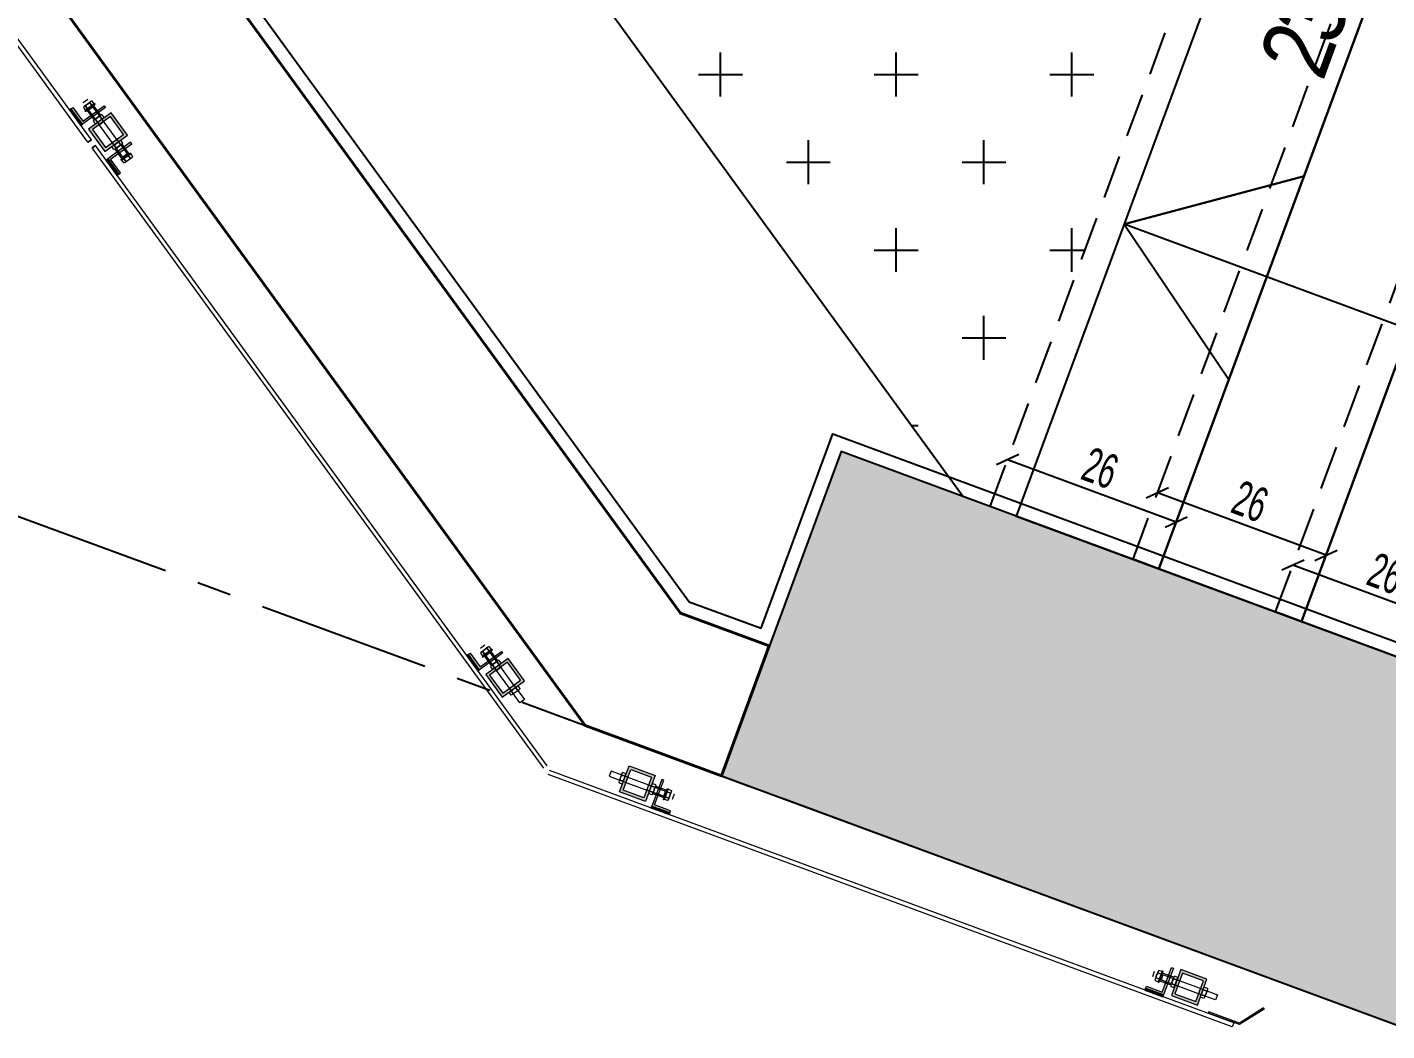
# Model space of a CAD drawing. Header units: millimetres. Extents: x 933584 to 974011, y 4545988 to 4553664.
# Drawn here: x 961512.6 to 961709.2, y 4551909.9 to 4552055.1 of the extents above; entities that cross this region are included whole.
import ezdxf

# ---------------------------------------------------------------- set-up
doc = ezdxf.new("R2010")
doc.units = ezdxf.units.MM
doc.header["$PDMODE"] = 35
for name, pattern in [('568_AVN_KES_01$0$HIDDEN', [0.375, 0.25, -0.125]), ('CENTER', [2, 1.25, -0.25, 0.25, -0.25]), ('HIDDEN', [9.525, 6.35, -3.175]), ('HIDDEN2', [4.7625, 3.175, -1.5875])]:
    doc.linetypes.add(name, pattern=pattern)
doc.layers.get('0').update_dxf_attribs({"color": 255})
doc.layers.get('Defpoints').update_dxf_attribs({"color": 8})
for name, color, linetype in [('0-CSX-CXS_20', 14, 'CENTER'), ('0-DMS-50', 143, 'Continuous'), ('0-HSL-HTC', 253, 'Continuous'), ('0-HSL-HTC_200', 1, 'Continuous'), ('0-HSL-SLD', 252, 'Continuous'), ('0-LNS-SLN', 6, 'Continuous'), ('0-LNS-SPL', 13, '568_AVN_KES_01$0$HIDDEN'), ('0-TXT-NXS', 7, 'Continuous'), ('2-SPS-RCN', 2, 'Continuous')]:
    doc.layers.add(name, color=color, linetype=linetype)
for name, color, linetype, lineweight in [('2-SPS-IBW', 5, 'Continuous', 40), ('al', 7, 'Continuous', 5), ('CM', 4, 'Continuous', 5), ('mimariKIRIS', 251, 'HIDDEN2', 0), ('PL', 1, 'Continuous', 5), ('PTR', 252, 'Continuous', 5), ('ReferansHatti', 3, 'Continuous', 5), ('VD', 11, 'Continuous', 5), ('VDK', 11, 'HIDDEN', 5)]:
    doc.layers.add(name, color=color, linetype=linetype, lineweight=lineweight)
doc.styles.add('139_UYG_PLN$0$Dumankaya_fikirtepe_VAZIYET_PLANI$0$Standard', font='arial.ttf')
doc.styles.add('dim_romans_50', font='swissl.ttf', dxfattribs={"width": 0.6, "height": 5})
doc.dimstyles.new('ONK_dim 1_50', dxfattribs={"dimscale": 5, "dimtxt": 4, "dimasz": 0.5, "dimexe": 0.5, "dimexo": 0.5, "dimgap": 0.2, "dimtad": 1, "dimdec": 1, "dimrnd": 0.5, "dimzin": 9, "dimtxsty": 'dim_romans_50', "dimblk": 'OBLIQUE', "dimcen": 1, "dimclre": 256, "dimclrt": 256, "dimazin": 2, "dimtfac": 1, "dimtdec": 1, "dimtix": 1, "dimtmove": 2, "dimatfit": 3, "dimldrblk": 'OBLIQUE', "dimfxl": 3, "dimfxlon": 1, "dimarcsym": 0})
pattern_1 = [(261.05658037, (932610.17338, 4518207.45978), (0.1234802925, -0.01943237914), []), (351.05658037, (932610.17338, 4518207.45978), (0.01943237914, 0.1234802925), [])]
pattern_2 = [(261.05658037, (932610.17338, 4518207.45978), (0.1234802925, -0.01943237914), []), (351.05658037, (932610.17338, 4518207.45978), (0.01943237914, 0.1234802925), [])]

# ---------------------------------------------------------------- blocks, each defined once
blk = doc.blocks.new('XCVBXCVBXZ')
at = {"layer": 'PTR'}
h = blk.add_hatch(color=256, dxfattribs=at)
h.dxf.hatch_style = 1
h.paths.add_polyline_path([(933923.91, 4553543.53), (933920.59, 4553541.11), (933918.97, 4553543.34), (933919.21, 4553543.52), (933920.66, 4553541.53), (933923.74, 4553543.77)])
h = blk.add_hatch(color=256, dxfattribs=at)
h.dxf.hatch_style = 1
h.paths.add_polyline_path([(933923.91, 4553543.53), (933920.59, 4553541.11), (933918.97, 4553543.34), (933919.21, 4553543.52), (933920.66, 4553541.53), (933923.74, 4553543.77)])
h = blk.add_hatch(color=256, dxfattribs=at)
h.dxf.hatch_style = 1
h.paths.add_polyline_path([(933927.56, 4553538.52), (933924.24, 4553536.1), (933925.86, 4553533.87), (933926.11, 4553534.04), (933924.66, 4553536.03), (933927.74, 4553538.27)])
h = blk.add_hatch(color=256, dxfattribs=at)
h.dxf.hatch_style = 1
h.paths.add_polyline_path([(933927.56, 4553538.52), (933924.24, 4553536.1), (933925.86, 4553533.87), (933926.11, 4553534.04), (933924.66, 4553536.03), (933927.74, 4553538.27)])
h = blk.add_hatch(color=256, dxfattribs=at)
h.dxf.hatch_style = 1
h.paths.add_polyline_path([(933981.36, 4553464.6), (933978.03, 4553462.18), (933976.41, 4553464.41), (933976.65, 4553464.59), (933978.1, 4553462.6), (933981.18, 4553464.84)])
h = blk.add_hatch(color=256, dxfattribs=at)
h.dxf.hatch_style = 1
h.paths.add_polyline_path([(933981.36, 4553464.6), (933978.03, 4553462.18), (933976.41, 4553464.41), (933976.65, 4553464.59), (933978.1, 4553462.6), (933981.18, 4553464.84)])
h = blk.add_hatch(color=256, dxfattribs=at)
h.dxf.hatch_style = 1
h.paths.add_polyline_path([(934004.37, 4553446.32), (934002.95, 4553442.47), (934005.54, 4553441.51), (934005.64, 4553441.79), (934003.33, 4553442.64), (934004.65, 4553446.22)])
h = blk.add_hatch(color=256, dxfattribs=at)
h.dxf.hatch_style = 1
h.paths.add_polyline_path([(934004.37, 4553446.32), (934002.95, 4553442.47), (934005.54, 4553441.51), (934005.64, 4553441.79), (934003.33, 4553442.64), (934004.65, 4553446.22)])
h = blk.add_hatch(color=256, dxfattribs=at)
h.dxf.hatch_style = 1
h.paths.add_polyline_path([(934078.37, 4553419.01), (934076.95, 4553415.15), (934074.36, 4553416.11), (934074.46, 4553416.39), (934076.77, 4553415.54), (934078.09, 4553419.11)])
h = blk.add_hatch(color=256, dxfattribs=at)
h.dxf.hatch_style = 1
h.paths.add_polyline_path([(934078.37, 4553419.01), (934076.95, 4553415.15), (934074.36, 4553416.11), (934074.46, 4553416.39), (934076.77, 4553415.54), (934078.09, 4553419.11)])
at = {"layer": 'ReferansHatti'}
h = blk.add_hatch(dxfattribs=at)
h.set_pattern_fill('ANSI37', color=252, angle=216.0566)
h.set_pattern_definition(pattern_1)
h.paths.add_polyline_path([(933920.59, 4553541.11), (933920.35, 4553540.93), (933918.72, 4553543.17), (933918.97, 4553543.34)])
h = blk.add_hatch(dxfattribs=at)
h.set_pattern_fill('ANSI37', color=252, angle=216.0566)
h.set_pattern_definition(pattern_2)
h.paths.add_polyline_path([(933920.59, 4553541.11), (933920.35, 4553540.93), (933918.72, 4553543.17), (933918.97, 4553543.34)])
h = blk.add_hatch(color=252, dxfattribs=at)
h.dxf.hatch_style = 1
h.paths.add_polyline_path([(933923.92, 4553537.72), (933926.52, 4553539.61), (933924.64, 4553542.2), (933922.04, 4553540.31)], flags=16)
h.paths.add_polyline_path([(933923.83, 4553537.17), (933927.08, 4553539.52), (933924.72, 4553542.76), (933921.48, 4553540.4)])
h = blk.add_hatch(color=252, dxfattribs=at)
h.dxf.hatch_style = 1
h.paths.add_polyline_path([(933923.92, 4553537.72), (933926.52, 4553539.61), (933924.64, 4553542.2), (933922.04, 4553540.31)], flags=16)
h.paths.add_polyline_path([(933923.83, 4553537.17), (933927.08, 4553539.52), (933924.72, 4553542.76), (933921.48, 4553540.4)])
h = blk.add_hatch(dxfattribs=at)
h.set_pattern_fill('ANSI37', color=252, angle=216.0566)
h.set_pattern_definition(pattern_1)
h.paths.add_polyline_path([(933924.24, 4553536.1), (933924, 4553535.92), (933925.62, 4553533.69), (933925.86, 4553533.87)])
h = blk.add_hatch(dxfattribs=at)
h.set_pattern_fill('ANSI37', color=252, angle=216.0566)
h.set_pattern_definition(pattern_2)
h.paths.add_polyline_path([(933924.24, 4553536.1), (933924, 4553535.92), (933925.62, 4553533.69), (933925.86, 4553533.87)])
h = blk.add_hatch(dxfattribs=at)
h.set_pattern_fill('ANSI37', color=252, angle=216.0566)
h.set_pattern_definition([(261.05658037, (932667.61576, 4518128.52663), (0.1234802925, -0.01943237914), []), (351.05658037, (932667.61576, 4518128.52663), (0.01943237914, 0.1234802925), [])])
h.paths.add_polyline_path([(933978.03, 4553462.18), (933977.79, 4553462), (933976.17, 4553464.23), (933976.41, 4553464.41)])
h = blk.add_hatch(dxfattribs=at)
h.set_pattern_fill('ANSI37', color=252, angle=216.0566)
h.set_pattern_definition([(261.05658037, (932667.61576, 4518128.52663), (0.1234802925, -0.01943237914), []), (351.05658037, (932667.61576, 4518128.52663), (0.01943237914, 0.1234802925), [])])
h.paths.add_polyline_path([(933978.03, 4553462.18), (933977.79, 4553462), (933976.17, 4553464.23), (933976.41, 4553464.41)])
h = blk.add_hatch(color=252, dxfattribs=at)
h.dxf.hatch_style = 1
h.paths.add_polyline_path([(933981.37, 4553458.79), (933983.96, 4553460.68), (933982.08, 4553463.27), (933979.48, 4553461.38)], flags=16)
h.paths.add_polyline_path([(933981.28, 4553458.23), (933984.52, 4553460.59), (933982.17, 4553463.83), (933978.92, 4553461.47)])
h = blk.add_hatch(color=252, dxfattribs=at)
h.dxf.hatch_style = 1
h.paths.add_polyline_path([(933981.37, 4553458.79), (933983.96, 4553460.68), (933982.08, 4553463.27), (933979.48, 4553461.38)], flags=16)
h.paths.add_polyline_path([(933981.28, 4553458.23), (933984.52, 4553460.59), (933982.17, 4553463.83), (933978.92, 4553461.47)])
h = blk.add_hatch(color=252, dxfattribs=at)
h.dxf.hatch_style = 1
h.paths.add_polyline_path([(933998.78, 4553444.75), (933999.89, 4553447.76), (934002.9, 4553446.65), (934001.78, 4553443.64)], flags=16)
h.paths.add_polyline_path([(933998.27, 4553444.51), (933999.66, 4553448.27), (934003.41, 4553446.89), (934002.02, 4553443.13)])
h = blk.add_hatch(color=252, dxfattribs=at)
h.dxf.hatch_style = 1
h.paths.add_polyline_path([(933998.78, 4553444.75), (933999.89, 4553447.76), (934002.9, 4553446.65), (934001.78, 4553443.64)], flags=16)
h.paths.add_polyline_path([(933998.27, 4553444.51), (933999.66, 4553448.27), (934003.41, 4553446.89), (934002.02, 4553443.13)])
h = blk.add_hatch(dxfattribs=at)
h.set_pattern_fill('ANSI37', color=252, angle=249.7642)
h.set_pattern_definition([(294.76416747, (952515.5944, 4523324.00794), (0.11350495306, 0.05236053506), []), (24.76416747, (952515.5944, 4523324.00794), (-0.05236053506, 0.11350495306), [])])
h.paths.add_polyline_path([(934002.95, 4553442.47), (934002.84, 4553442.18), (934005.43, 4553441.23), (934005.54, 4553441.51)])
h = blk.add_hatch(dxfattribs=at)
h.set_pattern_fill('ANSI37', color=252, angle=249.7642)
h.set_pattern_definition([(294.76416747, (952515.5944, 4523324.00794), (0.11350495306, 0.05236053506), []), (24.76416747, (952515.5944, 4523324.00794), (-0.05236053506, 0.11350495306), [])])
h.paths.add_polyline_path([(934002.95, 4553442.47), (934002.84, 4553442.18), (934005.43, 4553441.23), (934005.54, 4553441.51)])
h = blk.add_hatch(color=252, dxfattribs=at)
h.dxf.hatch_style = 1
h.paths.add_polyline_path([(934081.6, 4553414.18), (934082.71, 4553417.19), (934079.71, 4553418.3), (934078.6, 4553415.29)], flags=16)
h.paths.add_polyline_path([(934081.84, 4553413.67), (934083.22, 4553417.43), (934079.47, 4553418.81), (934078.08, 4553415.05)])
h = blk.add_hatch(color=252, dxfattribs=at)
h.dxf.hatch_style = 1
h.paths.add_polyline_path([(934081.6, 4553414.18), (934082.71, 4553417.19), (934079.71, 4553418.3), (934078.6, 4553415.29)], flags=16)
h.paths.add_polyline_path([(934081.84, 4553413.67), (934083.22, 4553417.43), (934079.47, 4553418.81), (934078.08, 4553415.05)])
h = blk.add_hatch(dxfattribs=at)
h.set_pattern_fill('ANSI37', color=252, angle=249.7642)
h.set_pattern_definition([(294.76416747, (952520.04152, 4523322.36648), (0.11350495306, 0.05236053506), []), (24.76416747, (952520.04152, 4523322.36648), (-0.05236053506, 0.11350495306), [])])
h.paths.add_polyline_path([(934076.95, 4553415.15), (934076.85, 4553414.87), (934074.25, 4553415.83), (934074.36, 4553416.11)])
h = blk.add_hatch(dxfattribs=at)
h.set_pattern_fill('ANSI37', color=252, angle=249.7642)
h.set_pattern_definition([(294.76416747, (952520.04152, 4523322.36648), (0.11350495306, 0.05236053506), []), (24.76416747, (952520.04152, 4523322.36648), (-0.05236053506, 0.11350495306), [])])
h.paths.add_polyline_path([(934076.95, 4553415.15), (934076.85, 4553414.87), (934074.25, 4553415.83), (934074.36, 4553416.11)])
at = {"layer": 'al', "ltscale": 0.5}
for p, q in [((934083.44, 4553412.51), (934083.51, 4553412.7)), ((934091.4, 4553413.27), (934091.51, 4553413.1))]:
    blk.add_line(p, q, dxfattribs=at)
at = {"layer": 'al'}
for points in [[(933920.59, 4553541.11), (933918.97, 4553543.34), (933919.21, 4553543.52), (933920.66, 4553541.53), (933923.74, 4553543.77), (933923.91, 4553543.53)], [(933920.59, 4553541.11), (933918.97, 4553543.34), (933919.21, 4553543.52), (933920.66, 4553541.53), (933923.74, 4553543.77), (933923.91, 4553543.53)], [(933923.83, 4553537.17), (933927.08, 4553539.52), (933924.72, 4553542.76), (933921.48, 4553540.4)], [(933923.83, 4553537.17), (933927.08, 4553539.52), (933924.72, 4553542.76), (933921.48, 4553540.4)], [(933923.92, 4553537.72), (933926.52, 4553539.61), (933924.64, 4553542.2), (933922.04, 4553540.31)], [(933923.92, 4553537.72), (933926.52, 4553539.61), (933924.64, 4553542.2), (933922.04, 4553540.31)], [(933924.24, 4553536.1), (933925.86, 4553533.87), (933926.11, 4553534.04), (933924.66, 4553536.03), (933927.74, 4553538.27), (933927.56, 4553538.52)], [(933924.24, 4553536.1), (933925.86, 4553533.87), (933926.11, 4553534.04), (933924.66, 4553536.03), (933927.74, 4553538.27), (933927.56, 4553538.52)], [(933978.03, 4553462.18), (933976.41, 4553464.41), (933976.65, 4553464.59), (933978.1, 4553462.6), (933981.18, 4553464.84), (933981.36, 4553464.6)], [(933978.03, 4553462.18), (933976.41, 4553464.41), (933976.65, 4553464.59), (933978.1, 4553462.6), (933981.18, 4553464.84), (933981.36, 4553464.6)], [(933981.28, 4553458.23), (933984.52, 4553460.59), (933982.17, 4553463.83), (933978.92, 4553461.47)], [(933981.28, 4553458.23), (933984.52, 4553460.59), (933982.17, 4553463.83), (933978.92, 4553461.47)], [(933981.37, 4553458.79), (933983.96, 4553460.68), (933982.08, 4553463.27), (933979.48, 4553461.38)], [(933981.37, 4553458.79), (933983.96, 4553460.68), (933982.08, 4553463.27), (933979.48, 4553461.38)], [(933998.27, 4553444.51), (933999.66, 4553448.27), (934003.41, 4553446.89), (934002.02, 4553443.13)], [(933998.27, 4553444.51), (933999.66, 4553448.27), (934003.41, 4553446.89), (934002.02, 4553443.13)], [(933998.78, 4553444.75), (933999.89, 4553447.76), (934002.9, 4553446.65), (934001.78, 4553443.64)], [(933998.78, 4553444.75), (933999.89, 4553447.76), (934002.9, 4553446.65), (934001.78, 4553443.64)], [(934002.95, 4553442.47), (934005.54, 4553441.51), (934005.64, 4553441.79), (934003.33, 4553442.64), (934004.65, 4553446.22), (934004.37, 4553446.32)], [(934002.95, 4553442.47), (934005.54, 4553441.51), (934005.64, 4553441.79), (934003.33, 4553442.64), (934004.65, 4553446.22), (934004.37, 4553446.32)], [(934076.95, 4553415.15), (934074.36, 4553416.11), (934074.46, 4553416.39), (934076.77, 4553415.54), (934078.09, 4553419.11), (934078.37, 4553419.01)], [(934076.95, 4553415.15), (934074.36, 4553416.11), (934074.46, 4553416.39), (934076.77, 4553415.54), (934078.09, 4553419.11), (934078.37, 4553419.01)], [(934081.84, 4553413.67), (934083.22, 4553417.43), (934079.47, 4553418.81), (934078.08, 4553415.05)], [(934081.84, 4553413.67), (934083.22, 4553417.43), (934079.47, 4553418.81), (934078.08, 4553415.05)], [(934081.6, 4553414.18), (934082.71, 4553417.19), (934079.71, 4553418.3), (934078.6, 4553415.29)], [(934081.6, 4553414.18), (934082.71, 4553417.19), (934079.71, 4553418.3), (934078.6, 4553415.29)]]:
    blk.add_lwpolyline(points, close=True, dxfattribs=at)
at = {"layer": 'al', "ltscale": 0.5}
for points in [[(934091.51, 4553413.1), (934087.95, 4553410.85), (934083.44, 4553412.51)], [(934091.4, 4553413.27), (934087.93, 4553411.07), (934083.51, 4553412.7)]]:
    blk.add_lwpolyline(points, dxfattribs=at)
at = {"layer": 'CM'}
for p, q in [((933921.39, 4553538.48), (933856.08, 4553628.23)), ((933921.88, 4553538.83), (933856.56, 4553628.58)), ((933921.88, 4553538.83), (933921.39, 4553538.48)), ((933921.39, 4553538.48), (933921.88, 4553538.83)), ((933922.47, 4553538.02), (933921.98, 4553537.67)), ((933921.98, 4553537.67), (933922.47, 4553538.02)), ((933987.3, 4553447.92), (933921.98, 4553537.67)), ((933987.78, 4553448.27), (933922.47, 4553538.02)), ((934086.89, 4553410.52), (933987.93, 4553447.05)), ((934087.1, 4553411.08), (933988.14, 4553447.61)), ((934087.1, 4553411.08), (934086.89, 4553410.52))]:
    blk.add_line(p, q, dxfattribs=at)
at = {"layer": 'PL'}
for points in [[(933918.97, 4553543.34), (933918.72, 4553543.17), (933920.35, 4553540.93), (933920.59, 4553541.11)], [(933918.97, 4553543.34), (933918.72, 4553543.17), (933920.35, 4553540.93), (933920.59, 4553541.11)], [(933923.24, 4553542.42), (933922.21, 4553543.82), (933921.24, 4553543.12), (933922.26, 4553541.71)], [(933926.29, 4553538.21), (933927.32, 4553536.81), (933926.35, 4553536.1), (933925.32, 4553537.51)], [(933925.86, 4553533.87), (933925.62, 4553533.69), (933924, 4553535.92), (933924.24, 4553536.1)], [(933925.86, 4553533.87), (933925.62, 4553533.69), (933924, 4553535.92), (933924.24, 4553536.1)], [(933976.41, 4553464.41), (933976.17, 4553464.23), (933977.79, 4553462), (933978.03, 4553462.18)], [(933976.41, 4553464.41), (933976.17, 4553464.23), (933977.79, 4553462), (933978.03, 4553462.18)], [(933980.68, 4553463.48), (933979.65, 4553464.89), (933978.68, 4553464.18), (933979.71, 4553462.78)], [(934003.48, 4553445.36), (934005.12, 4553444.76), (934004.7, 4553443.64), (934003.07, 4553444.24)], [(934005.54, 4553441.51), (934005.43, 4553441.23), (934002.84, 4553442.18), (934002.95, 4553442.47)], [(934005.54, 4553441.51), (934005.43, 4553441.23), (934002.84, 4553442.18), (934002.95, 4553442.47)], [(934078.42, 4553417.7), (934076.79, 4553418.31), (934076.38, 4553417.18), (934078.01, 4553416.58)], [(934074.36, 4553416.11), (934074.25, 4553415.83), (934076.85, 4553414.87), (934076.95, 4553415.15)], [(934074.36, 4553416.11), (934074.25, 4553415.83), (934076.85, 4553414.87), (934076.95, 4553415.15)]]:
    blk.add_lwpolyline(points, close=True, dxfattribs=at)
at = {"layer": 'VD'}
for points in [[(933921.34, 4553543.34), (933921.97, 4553543.8), (933921.68, 4553544.2, 0.162646), (933921.05, 4553543.74), (933921.34, 4553543.34)], [(933922.76, 4553541.38), (933923.4, 4553541.84), (933923.1, 4553542.24, 0.162646), (933922.47, 4553541.78), (933922.76, 4553541.38)], [(933925.16, 4553538.08), (933925.8, 4553538.54), (933926.09, 4553538.14, -0.162646), (933925.45, 4553537.68), (933925.16, 4553538.08)], [(933926.59, 4553536.13), (933927.22, 4553536.59), (933927.51, 4553536.19, -0.162646), (933926.88, 4553535.72), (933926.59, 4553536.13)], [(933978.78, 4553464.4), (933979.42, 4553464.86), (933979.12, 4553465.27, 0.162646), (933978.49, 4553464.8), (933978.78, 4553464.4)], [(933980.2, 4553462.45), (933980.84, 4553462.91), (933980.55, 4553463.31, 0.162646), (933979.91, 4553462.85), (933980.2, 4553462.45)], [(933982.6, 4553459.15), (933983.24, 4553459.61), (933983.53, 4553459.21, -0.162646), (933982.9, 4553458.75), (933982.6, 4553459.15)], [(933998.79, 4553446.04), (933999.06, 4553446.78), (933998.6, 4553446.95, 0.162646), (933998.33, 4553446.21), (933998.79, 4553446.04)], [(934002.61, 4553444.63), (934002.89, 4553445.36), (934003.35, 4553445.19, -0.162646), (934003.08, 4553444.46), (934002.61, 4553444.63)], [(934004.89, 4553443.79), (934005.16, 4553444.52), (934005.62, 4553444.35, -0.162646), (934005.35, 4553443.62), (934004.89, 4553443.79)], [(934076.34, 4553417.42), (934076.61, 4553418.15), (934076.14, 4553418.32, 0.162646), (934075.87, 4553417.59), (934076.34, 4553417.42)], [(934078.61, 4553416.58), (934078.88, 4553417.31), (934078.41, 4553417.49, 0.162646), (934078.14, 4553416.75), (934078.61, 4553416.58)], [(934082.43, 4553415.17), (934082.7, 4553415.9), (934083.17, 4553415.73, -0.162646), (934082.9, 4553415), (934082.43, 4553415.17)]]:
    blk.add_lwpolyline(points, format="xyb", dxfattribs=at)
for points in [[(933921.33, 4553544.02, -0.080459), (933921.68, 4553544.2, -0.158616), (933921.8, 4553544.37)], [(933921.68, 4553544.2), (933921.97, 4553543.8), (933922.29, 4553544.03), (933922, 4553544.43, 0.327274)], [(933920.73, 4553543.5), (933921.02, 4553543.1), (933921.3, 4553543.31), (933921.34, 4553543.34), (933921.05, 4553543.74, 0.327274)], [(933920.85, 4553543.67, -0.159188), (933921.05, 4553543.74, -0.080739), (933921.33, 4553544.02)], [(933922.75, 4553542.06, -0.080459), (933923.1, 4553542.24, -0.158616), (933923.23, 4553542.41)], [(933923.1, 4553542.24), (933923.4, 4553541.84), (933923.71, 4553542.07), (933923.42, 4553542.47, 0.327274)], [(933922.15, 4553541.55), (933922.44, 4553541.15), (933922.72, 4553541.35), (933922.76, 4553541.38), (933922.47, 4553541.78, 0.327274)], [(933922.27, 4553541.72, -0.159188), (933922.47, 4553541.78, -0.080739), (933922.75, 4553542.06)], [(933926.09, 4553538.14), (933925.8, 4553538.54), (933926.11, 4553538.78), (933926.4, 4553538.37, -0.327274)], [(933925.81, 4553537.86, 0.080459), (933926.09, 4553538.14, 0.158616), (933926.28, 4553538.21)], [(933925.13, 4553537.45), (933924.84, 4553537.85), (933925.12, 4553538.05), (933925.16, 4553538.08), (933925.45, 4553537.68, -0.327274)], [(933925.33, 4553537.51, 0.159188), (933925.45, 4553537.68, 0.080739), (933925.81, 4553537.86)], [(933927.51, 4553536.19), (933927.22, 4553536.59), (933927.54, 4553536.82), (933927.83, 4553536.42, -0.327274)], [(933927.23, 4553535.9, 0.080459), (933927.51, 4553536.19, 0.158616), (933927.71, 4553536.25)], [(933926.56, 4553535.49), (933926.27, 4553535.89), (933926.55, 4553536.1), (933926.59, 4553536.13), (933926.88, 4553535.72, -0.327274)], [(933926.76, 4553535.56, 0.159188), (933926.88, 4553535.72, 0.080739), (933927.23, 4553535.9)], [(933978.77, 4553465.09, -0.080459), (933979.12, 4553465.27, -0.158616), (933979.24, 4553465.43)], [(933979.12, 4553465.27), (933979.42, 4553464.86), (933979.73, 4553465.1), (933979.44, 4553465.5, 0.327274)], [(933978.17, 4553464.57), (933978.46, 4553464.17), (933978.74, 4553464.37), (933978.78, 4553464.4), (933978.49, 4553464.8, 0.327274)], [(933978.29, 4553464.74, -0.159188), (933978.49, 4553464.8, -0.080739), (933978.77, 4553465.09)], [(933980.19, 4553463.13, -0.080459), (933980.55, 4553463.31, -0.158616), (933980.67, 4553463.48)], [(933980.55, 4553463.31), (933980.84, 4553462.91), (933981.16, 4553463.14), (933980.87, 4553463.54, 0.327274)], [(933979.6, 4553462.61), (933979.89, 4553462.21), (933980.17, 4553462.42), (933980.2, 4553462.45), (933979.91, 4553462.85, 0.327274)], [(933979.72, 4553462.78, -0.159188), (933979.91, 4553462.85, -0.080739), (933980.19, 4553463.13)], [(933983.53, 4553459.21), (933983.24, 4553459.61), (933983.56, 4553459.84), (933983.85, 4553459.44, -0.327274)], [(933982.58, 4553458.52), (933982.29, 4553458.92), (933982.57, 4553459.12), (933982.6, 4553459.15), (933982.9, 4553458.75, -0.327274)], [(933982.77, 4553458.58, 0.159188), (933982.9, 4553458.75, 0.080739), (933983.25, 4553458.93)], [(933983.25, 4553458.93, 0.080459), (933983.53, 4553459.21, 0.158616), (933983.73, 4553459.27)], [(933998.19, 4553445.84), (933998.65, 4553445.67), (933998.77, 4553445.99), (933998.79, 4553446.04), (933998.32, 4553446.21, 0.327274)], [(933998.2, 4553446.05, -0.159188), (933998.33, 4553446.21, -0.080739), (933998.4, 4553446.6)], [(933998.4, 4553446.6, -0.080459), (933998.6, 4553446.95, -0.158616), (933998.6, 4553447.15)], [(933998.6, 4553446.95), (933999.06, 4553446.78), (933999.2, 4553447.14), (933998.73, 4553447.32, 0.327274)], [(934002.94, 4553444.09), (934002.48, 4553444.26), (934002.6, 4553444.58), (934002.61, 4553444.63), (934003.08, 4553444.45, -0.327274)], [(934003.35, 4553445.19), (934002.89, 4553445.36), (934003.02, 4553445.73), (934003.49, 4553445.56, -0.327274)], [(934003.07, 4553444.25, 0.159188), (934003.08, 4553444.46, 0.080739), (934003.28, 4553444.8)], [(934003.28, 4553444.8, 0.080459), (934003.35, 4553445.19, 0.158616), (934003.48, 4553445.35)], [(934005.21, 4553443.25), (934004.75, 4553443.42), (934004.87, 4553443.74), (934004.89, 4553443.79), (934005.35, 4553443.62, -0.327274)], [(934005.62, 4553444.35), (934005.16, 4553444.52), (934005.29, 4553444.89), (934005.76, 4553444.72, -0.327274)], [(934005.34, 4553443.41, 0.159188), (934005.35, 4553443.62, 0.080739), (934005.55, 4553443.96)], [(934005.55, 4553443.96, 0.080459), (934005.62, 4553444.35, 0.158616), (934005.75, 4553444.51)], [(934075.95, 4553417.98, -0.080459), (934076.14, 4553418.32, -0.158616), (934076.15, 4553418.53)], [(934076.14, 4553418.32), (934076.61, 4553418.15), (934076.74, 4553418.52), (934076.28, 4553418.69, 0.327274)], [(934075.74, 4553417.22), (934076.2, 4553417.05), (934076.32, 4553417.37), (934076.34, 4553417.42), (934075.87, 4553417.59, 0.327274)], [(934075.74, 4553417.43, -0.159188), (934075.87, 4553417.59, -0.080739), (934075.95, 4553417.98)], [(934078.01, 4553416.38), (934078.47, 4553416.21), (934078.59, 4553416.53), (934078.61, 4553416.58), (934078.14, 4553416.75, 0.327274)], [(934078.01, 4553416.59, -0.159188), (934078.14, 4553416.75, -0.080739), (934078.22, 4553417.14)], [(934078.22, 4553417.14, -0.080459), (934078.41, 4553417.49, -0.158616), (934078.42, 4553417.69)], [(934078.41, 4553417.49), (934078.88, 4553417.31), (934079.01, 4553417.68), (934078.55, 4553417.85, 0.327274)], [(934083.17, 4553415.73), (934082.7, 4553415.9), (934082.84, 4553416.27), (934083.3, 4553416.1, -0.327274)], [(934082.76, 4553414.63), (934082.3, 4553414.8), (934082.41, 4553415.12), (934082.43, 4553415.17), (934082.9, 4553415, -0.327274)], [(934082.89, 4553414.79, 0.159188), (934082.9, 4553415, 0.080739), (934083.09, 4553415.34)], [(934083.09, 4553415.34, 0.080459), (934083.17, 4553415.73, 0.158616), (934083.3, 4553415.89)]]:
    blk.add_lwpolyline(points, format="xyb", close=True, dxfattribs=at)
for points in [[(933922.01, 4553543.83), (933922.08, 4553543.73), (933922.43, 4553543.98), (933922.36, 4553544.08)], [(933920.95, 4553543.05), (933921.02, 4553542.96), (933921.37, 4553543.21), (933921.3, 4553543.31)], [(933921.3, 4553543.31), (933921.37, 4553543.21), (933922.08, 4553543.73), (933922.01, 4553543.83)], [(933926.2, 4553535.84), (933926.13, 4553535.94), (933926.48, 4553536.19), (933926.55, 4553536.1)], [(933926.55, 4553536.1), (933926.48, 4553536.19), (933927.19, 4553536.71), (933927.26, 4553536.62)], [(933927.26, 4553536.62), (933927.19, 4553536.71), (933927.54, 4553536.97), (933927.61, 4553536.87)], [(933978.39, 4553464.12), (933978.46, 4553464.02), (933978.81, 4553464.28), (933978.74, 4553464.37)], [(933978.74, 4553464.37), (933978.81, 4553464.28), (933979.52, 4553464.8), (933979.45, 4553464.89)], [(933979.45, 4553464.89), (933979.52, 4553464.8), (933979.87, 4553465.05), (933979.8, 4553465.15)], [(934004.72, 4553443.34), (934004.61, 4553443.38), (934004.76, 4553443.79), (934004.87, 4553443.74)], [(934004.87, 4553443.74), (934004.76, 4553443.79), (934005.06, 4553444.61), (934005.17, 4553444.57)], [(934005.17, 4553444.57), (934005.06, 4553444.61), (934005.21, 4553445.02), (934005.32, 4553444.97)], [(934076.62, 4553418.2), (934076.74, 4553418.16), (934076.89, 4553418.56), (934076.77, 4553418.6)], [(934076.17, 4553416.97), (934076.28, 4553416.92), (934076.43, 4553417.33), (934076.32, 4553417.37)], [(934076.32, 4553417.37), (934076.43, 4553417.33), (934076.74, 4553418.16), (934076.62, 4553418.2)]]:
    blk.add_lwpolyline(points, close=True, dxfattribs=at)
at = {"layer": 'VDK'}
for p, q in [((933921.35, 4553544.67), (933920.7, 4553544.2)), ((933924.9, 4553538.43), (933920.7, 4553544.2)), ((933925.54, 4553538.9), (933921.35, 4553544.67)), ((933978.79, 4553465.73), (933978.14, 4553465.26)), ((933982.99, 4553459.97), (933978.79, 4553465.73)), ((933982.34, 4553459.5), (933978.14, 4553465.26)), ((933999.2, 4553445.88), (934005.89, 4553443.41)), ((933999.48, 4553446.63), (934006.16, 4553444.16)), ((934006.16, 4553444.16), (934005.89, 4553443.41)), ((934075.61, 4553418.53), (934075.33, 4553417.78)), ((934082.29, 4553416.06), (934075.61, 4553418.53)), ((934082.02, 4553415.31), (934075.33, 4553417.78))]:
    blk.add_line(p, q, dxfattribs=at)
for points in [[(933921.48, 4553543.12), (933923.01, 4553541.02), (933923.66, 4553541.49), (933922.13, 4553543.59)], [(933926.43, 4553536.33), (933924.9, 4553538.43), (933925.54, 4553538.9), (933927.07, 4553536.8)], [(933978.93, 4553464.19), (933980.46, 4553462.09), (933981.1, 4553462.56), (933979.57, 4553464.66)], [(933983.87, 4553457.4), (933982.34, 4553459.5), (933982.99, 4553459.97), (933984.52, 4553457.87)], [(933996.76, 4553446.78), (933999.2, 4553445.88), (933999.48, 4553446.63), (933997.04, 4553447.53)], [(934004.64, 4553443.87), (934002.2, 4553444.77), (934002.48, 4553445.52), (934004.92, 4553444.62)], [(934076.58, 4553417.32), (934079.02, 4553416.42), (934079.29, 4553417.17), (934076.85, 4553418.07)], [(934084.46, 4553414.41), (934082.02, 4553415.31), (934082.29, 4553416.06), (934084.73, 4553415.16)]]:
    blk.add_lwpolyline(points, close=True, dxfattribs=at)
blk = doc.blocks.new('vbcvbxb')
at = {"layer": '0-HSL-HTC', "ltscale": 0.5}
h = blk.add_hatch(color=256, dxfattribs=at)
h.dxf.hatch_style = 1
h.paths.add_polyline_path([(938337.35, 4549224.22), (938339.08, 4549228.91), (938338.61, 4549229.09), (938336.88, 4549224.39)], flags=17)
h.paths.add_polyline_path([(938339.21, 4549225.67), (938336.79, 4549219.1), (938333.97, 4549220.14), (938336.4, 4549226.7), (938337.57, 4549226.27), (938336.88, 4549224.39), (938337.35, 4549224.22), (938338.04, 4549226.1)], flags=17)
h.paths.add_polyline_path([(938344.85, 4549221.45), (938346.58, 4549226.14), (938346.11, 4549226.32), (938344.38, 4549221.62)], flags=17)
h.paths.add_polyline_path([(938346.72, 4549222.89), (938344.29, 4549216.33), (938341.48, 4549217.37), (938343.9, 4549223.93), (938345.08, 4549223.5), (938344.38, 4549221.62), (938344.85, 4549221.45), (938345.54, 4549223.33)], flags=17)
h.paths.add_polyline_path([(938247.29, 4549257.46), (938249.02, 4549262.15), (938248.55, 4549262.33), (938246.82, 4549257.64)], flags=17)
h.paths.add_polyline_path([(938249.15, 4549258.91), (938246.73, 4549252.34), (938243.91, 4549253.38), (938246.34, 4549259.95), (938247.51, 4549259.51), (938246.82, 4549257.64), (938247.29, 4549257.46), (938247.98, 4549259.34)], flags=17)
h.paths.add_polyline_path([(938254.79, 4549254.69), (938256.52, 4549259.38), (938256.05, 4549259.56), (938254.32, 4549254.87)], flags=17)
h.paths.add_polyline_path([(938256.66, 4549256.14), (938254.23, 4549249.57), (938251.42, 4549250.61), (938253.84, 4549257.18), (938255.01, 4549256.74), (938254.32, 4549254.87), (938254.79, 4549254.69), (938255.48, 4549256.57)], flags=17)
h.paths.add_polyline_path([(938262.3, 4549251.92), (938264.03, 4549256.61), (938263.56, 4549256.79), (938261.83, 4549252.1)], flags=17)
h.paths.add_polyline_path([(938264.16, 4549253.37), (938261.74, 4549246.8), (938258.92, 4549247.84), (938261.35, 4549254.41), (938262.52, 4549253.97), (938261.83, 4549252.1), (938262.3, 4549251.92), (938262.99, 4549253.8)], flags=17)
h.paths.add_polyline_path([(938269.8, 4549249.15), (938271.53, 4549253.84), (938271.06, 4549254.02), (938269.33, 4549249.33)], flags=17)
h.paths.add_polyline_path([(938271.67, 4549250.6), (938269.24, 4549244.03), (938266.43, 4549245.07), (938268.85, 4549251.64), (938270.02, 4549251.2), (938269.33, 4549249.33), (938269.8, 4549249.15), (938270.49, 4549251.03)], flags=17)
h.paths.add_polyline_path([(938277.31, 4549246.38), (938279.04, 4549251.07), (938278.57, 4549251.25), (938276.84, 4549246.56)], flags=17)
h.paths.add_polyline_path([(938279.17, 4549247.83), (938276.75, 4549241.26), (938273.93, 4549242.3), (938276.36, 4549248.87), (938277.53, 4549248.43), (938276.84, 4549246.56), (938277.31, 4549246.38), (938278, 4549248.26)], flags=17)
h.paths.add_polyline_path([(938284.81, 4549243.61), (938286.54, 4549248.3), (938286.07, 4549248.48), (938284.34, 4549243.79)], flags=17)
h.paths.add_polyline_path([(938286.68, 4549245.06), (938284.25, 4549238.49), (938281.44, 4549239.53), (938283.86, 4549246.1), (938285.03, 4549245.66), (938284.34, 4549243.79), (938284.81, 4549243.61), (938285.5, 4549245.49)], flags=17)
h.paths.add_polyline_path([(938292.32, 4549240.84), (938294.05, 4549245.53), (938293.58, 4549245.71), (938291.85, 4549241.02)], flags=17)
h.paths.add_polyline_path([(938294.18, 4549242.29), (938291.76, 4549235.72), (938288.94, 4549236.76), (938291.37, 4549243.33), (938292.54, 4549242.89), (938291.85, 4549241.02), (938292.32, 4549240.84), (938293.01, 4549242.72)], flags=17)
h.paths.add_polyline_path([(938299.82, 4549238.07), (938301.55, 4549242.76), (938301.08, 4549242.94), (938299.35, 4549238.25)], flags=17)
h.paths.add_polyline_path([(938301.69, 4549239.52), (938299.26, 4549232.95), (938296.45, 4549233.99), (938298.87, 4549240.55), (938300.04, 4549240.12), (938299.35, 4549238.25), (938299.82, 4549238.07), (938300.51, 4549239.95)], flags=17)
h.paths.add_polyline_path([(938307.33, 4549235.3), (938309.06, 4549239.99), (938308.59, 4549240.17), (938306.86, 4549235.48)], flags=17)
h.paths.add_polyline_path([(938309.19, 4549236.75), (938306.77, 4549230.18), (938303.95, 4549231.22), (938306.38, 4549237.78), (938307.55, 4549237.35), (938306.86, 4549235.48), (938307.33, 4549235.3), (938308.02, 4549237.18)], flags=17)
h.paths.add_polyline_path([(938314.83, 4549232.53), (938316.56, 4549237.22), (938316.09, 4549237.4), (938314.36, 4549232.71)], flags=17)
h.paths.add_polyline_path([(938316.7, 4549233.98), (938314.27, 4549227.41), (938311.46, 4549228.45), (938313.88, 4549235.01), (938315.06, 4549234.58), (938314.36, 4549232.71), (938314.83, 4549232.53), (938315.52, 4549234.41)], flags=17)
h.paths.add_polyline_path([(938322.34, 4549229.76), (938324.07, 4549234.45), (938323.6, 4549234.63), (938321.87, 4549229.94)], flags=17)
h.paths.add_polyline_path([(938324.2, 4549231.21), (938321.78, 4549224.64), (938318.96, 4549225.68), (938321.39, 4549232.24), (938322.56, 4549231.81), (938321.87, 4549229.94), (938322.34, 4549229.76), (938323.03, 4549231.64)], flags=17)
h.paths.add_polyline_path([(938329.84, 4549226.99), (938331.57, 4549231.68), (938331.1, 4549231.86), (938329.37, 4549227.16)], flags=17)
h.paths.add_polyline_path([(938331.71, 4549228.44), (938329.28, 4549221.87), (938326.47, 4549222.91), (938328.89, 4549229.47), (938330.07, 4549229.04), (938329.37, 4549227.16), (938329.84, 4549226.99), (938330.53, 4549228.87)], flags=17)
h.paths.add_polyline_path([(938157.22, 4549290.71), (938158.96, 4549295.4), (938158.49, 4549295.57), (938156.76, 4549290.88)])
h.paths.add_polyline_path([(938159.09, 4549292.15), (938156.67, 4549285.58), (938153.85, 4549286.62), (938156.28, 4549293.19), (938157.45, 4549292.76), (938156.76, 4549290.88), (938157.22, 4549290.71), (938157.92, 4549292.58)])
h.paths.add_polyline_path([(938164.73, 4549287.94), (938166.46, 4549292.63), (938165.99, 4549292.8), (938164.26, 4549288.11)], flags=17)
h.paths.add_polyline_path([(938166.6, 4549289.38), (938164.17, 4549282.81), (938161.36, 4549283.85), (938163.78, 4549290.42), (938164.95, 4549289.99), (938164.26, 4549288.11), (938164.73, 4549287.94), (938165.42, 4549289.81)], flags=17)
h.paths.add_polyline_path([(938172.23, 4549285.17), (938173.97, 4549289.86), (938173.5, 4549290.03), (938171.77, 4549285.34)], flags=17)
h.paths.add_polyline_path([(938174.1, 4549286.61), (938171.68, 4549280.04), (938168.86, 4549281.08), (938171.29, 4549287.65), (938172.46, 4549287.22), (938171.77, 4549285.34), (938172.23, 4549285.17), (938172.93, 4549287.04)], flags=17)
h.paths.add_polyline_path([(938179.74, 4549282.4), (938181.47, 4549287.09), (938181, 4549287.26), (938179.27, 4549282.57)], flags=17)
h.paths.add_polyline_path([(938181.61, 4549283.84), (938179.18, 4549277.27), (938176.37, 4549278.31), (938178.79, 4549284.88), (938179.96, 4549284.45), (938179.27, 4549282.57), (938179.74, 4549282.4), (938180.43, 4549284.27)], flags=17)
h.paths.add_polyline_path([(938187.25, 4549279.63), (938188.98, 4549284.32), (938188.51, 4549284.49), (938186.78, 4549279.8)], flags=17)
h.paths.add_polyline_path([(938189.11, 4549281.07), (938186.69, 4549274.5), (938183.87, 4549275.54), (938186.3, 4549282.11), (938187.47, 4549281.68), (938186.78, 4549279.8), (938187.25, 4549279.63), (938187.94, 4549281.5)], flags=17)
h.paths.add_polyline_path([(938194.75, 4549276.86), (938196.48, 4549281.55), (938196.01, 4549281.72), (938194.28, 4549277.03)], flags=17)
h.paths.add_polyline_path([(938196.62, 4549278.3), (938194.19, 4549271.73), (938191.38, 4549272.77), (938193.8, 4549279.34), (938194.97, 4549278.9), (938194.28, 4549277.03), (938194.75, 4549276.86), (938195.44, 4549278.73)], flags=17)
h.paths.add_polyline_path([(938202.26, 4549274.09), (938203.99, 4549278.78), (938203.52, 4549278.95), (938201.79, 4549274.26)], flags=17)
h.paths.add_polyline_path([(938204.12, 4549275.53), (938201.7, 4549268.96), (938198.88, 4549270), (938201.31, 4549276.57), (938202.48, 4549276.13), (938201.79, 4549274.26), (938202.26, 4549274.09), (938202.95, 4549275.96)], flags=17)
h.paths.add_polyline_path([(938209.76, 4549271.32), (938211.49, 4549276.01), (938211.02, 4549276.18), (938209.29, 4549271.49)], flags=17)
h.paths.add_polyline_path([(938211.63, 4549272.76), (938209.2, 4549266.19), (938206.39, 4549267.23), (938208.81, 4549273.8), (938209.98, 4549273.36), (938209.29, 4549271.49), (938209.76, 4549271.32), (938210.45, 4549273.19)], flags=17)
h.paths.add_polyline_path([(938217.27, 4549268.54), (938219, 4549273.24), (938218.53, 4549273.41), (938216.8, 4549268.72)], flags=17)
h.paths.add_polyline_path([(938219.13, 4549269.99), (938216.71, 4549263.42), (938213.89, 4549264.46), (938216.32, 4549271.03), (938217.49, 4549270.59), (938216.8, 4549268.72), (938217.27, 4549268.54), (938217.96, 4549270.42)], flags=17)
h.paths.add_polyline_path([(938224.77, 4549265.77), (938226.5, 4549270.47), (938226.03, 4549270.64), (938224.3, 4549265.95)], flags=17)
h.paths.add_polyline_path([(938226.64, 4549267.22), (938224.21, 4549260.65), (938221.4, 4549261.69), (938223.82, 4549268.26), (938224.99, 4549267.82), (938224.3, 4549265.95), (938224.77, 4549265.77), (938225.46, 4549267.65)], flags=17)
h.paths.add_polyline_path([(938232.28, 4549263), (938234.01, 4549267.7), (938233.54, 4549267.87), (938231.81, 4549263.18)], flags=17)
h.paths.add_polyline_path([(938234.14, 4549264.45), (938231.72, 4549257.88), (938228.9, 4549258.92), (938231.33, 4549265.49), (938232.5, 4549265.05), (938231.81, 4549263.18), (938232.28, 4549263), (938232.97, 4549264.88)], flags=17)
h.paths.add_polyline_path([(938239.78, 4549260.23), (938241.51, 4549264.92), (938241.04, 4549265.1), (938239.31, 4549260.41)], flags=17)
h.paths.add_polyline_path([(938241.65, 4549261.68), (938239.22, 4549255.11), (938236.41, 4549256.15), (938238.83, 4549262.72), (938240, 4549262.28), (938239.31, 4549260.41), (938239.78, 4549260.23), (938240.47, 4549262.11)], flags=17)
h.paths.add_polyline_path([(938382.38, 4549207.6), (938384.11, 4549212.29), (938383.64, 4549212.46), (938381.91, 4549207.77)], flags=17)
h.paths.add_polyline_path([(938384.24, 4549209.04), (938381.82, 4549202.48), (938379, 4549203.52), (938381.43, 4549210.08), (938382.6, 4549209.65), (938381.91, 4549207.77), (938382.38, 4549207.6), (938383.07, 4549209.48)], flags=17)
h.paths.add_polyline_path([(938389.88, 4549204.83), (938391.61, 4549209.52), (938391.14, 4549209.69), (938389.41, 4549205)], flags=17)
h.paths.add_polyline_path([(938391.75, 4549206.27), (938389.32, 4549199.71), (938386.51, 4549200.75), (938388.93, 4549207.31), (938390.11, 4549206.88), (938389.41, 4549205), (938389.88, 4549204.83), (938390.57, 4549206.71)], flags=17)
h.paths.add_polyline_path([(938397.39, 4549202.06), (938399.12, 4549206.75), (938398.65, 4549206.92), (938396.92, 4549202.23)], flags=17)
h.paths.add_polyline_path([(938399.25, 4549203.5), (938396.83, 4549196.94), (938394.01, 4549197.98), (938396.44, 4549204.54), (938397.61, 4549204.11), (938396.92, 4549202.23), (938397.39, 4549202.06), (938398.08, 4549203.94)], flags=17)
h.paths.add_polyline_path([(938404.89, 4549199.29), (938406.62, 4549203.98), (938406.15, 4549204.15), (938404.42, 4549199.46)], flags=17)
h.paths.add_polyline_path([(938406.76, 4549200.73), (938404.33, 4549194.17), (938401.52, 4549195.21), (938403.94, 4549201.77), (938405.12, 4549201.34), (938404.42, 4549199.46), (938404.89, 4549199.29), (938405.59, 4549201.17)], flags=17)
h.paths.add_polyline_path([(938412.4, 4549196.52), (938414.13, 4549201.21), (938413.66, 4549201.38), (938411.93, 4549196.69)], flags=17)
h.paths.add_polyline_path([(938414.26, 4549197.96), (938411.84, 4549191.4), (938409.02, 4549192.43), (938411.45, 4549199), (938412.62, 4549198.57), (938411.93, 4549196.69), (938412.4, 4549196.52), (938413.09, 4549198.4)], flags=17)
h.paths.add_polyline_path([(938419.9, 4549193.75), (938421.63, 4549198.44), (938421.17, 4549198.61), (938419.43, 4549193.92)], flags=17)
h.paths.add_polyline_path([(938421.77, 4549195.19), (938419.34, 4549188.63), (938416.53, 4549189.66), (938418.95, 4549196.23), (938420.13, 4549195.8), (938419.43, 4549193.92), (938419.9, 4549193.75), (938420.6, 4549195.63)], flags=17)
h.paths.add_polyline_path([(938427.41, 4549190.98), (938429.14, 4549195.67), (938428.67, 4549195.84), (938426.94, 4549191.15)], flags=17)
h.paths.add_polyline_path([(938429.27, 4549192.42), (938426.85, 4549185.86), (938424.03, 4549186.89), (938426.46, 4549193.46), (938427.63, 4549193.03), (938426.94, 4549191.15), (938427.41, 4549190.98), (938428.1, 4549192.86)], flags=17)
h.paths.add_polyline_path([(938434.91, 4549188.21), (938436.64, 4549192.9), (938436.18, 4549193.07), (938434.44, 4549188.38)], flags=17)
h.paths.add_polyline_path([(938436.78, 4549189.65), (938434.35, 4549183.09), (938431.54, 4549184.12), (938433.96, 4549190.69), (938435.14, 4549190.26), (938434.44, 4549188.38), (938434.91, 4549188.21), (938435.61, 4549190.09)], flags=17)
h.paths.add_polyline_path([(938442.42, 4549185.44), (938444.15, 4549190.13), (938443.68, 4549190.3), (938441.95, 4549185.61)], flags=16)
h.paths.add_polyline_path([(938444.28, 4549186.88), (938441.86, 4549180.32), (938439.04, 4549181.35), (938441.47, 4549187.92), (938442.64, 4549187.49), (938441.95, 4549185.61), (938442.42, 4549185.44), (938443.11, 4549187.32)])
h.paths.add_polyline_path([(938449.92, 4549182.67), (938451.65, 4549187.36), (938451.19, 4549187.53), (938449.45, 4549182.84)])
h.paths.add_polyline_path([(938451.79, 4549184.11), (938449.36, 4549177.55), (938446.55, 4549178.58), (938448.97, 4549185.15), (938450.15, 4549184.72), (938449.45, 4549182.84), (938449.92, 4549182.67), (938450.62, 4549184.54)])
h.paths.add_polyline_path([(938457.43, 4549179.9), (938459.16, 4549184.59), (938458.69, 4549184.76), (938456.96, 4549180.07)])
h.paths.add_polyline_path([(938459.29, 4549181.34), (938456.87, 4549174.77), (938454.06, 4549175.81), (938456.48, 4549182.38), (938457.65, 4549181.95), (938456.96, 4549180.07), (938457.43, 4549179.9), (938458.12, 4549181.77)])
h.paths.add_polyline_path([(938359.86, 4549215.91), (938361.59, 4549220.6), (938361.12, 4549220.77), (938359.39, 4549216.08)], flags=17)
h.paths.add_polyline_path([(938361.73, 4549217.35), (938359.3, 4549210.79), (938356.49, 4549211.83), (938358.91, 4549218.39), (938360.09, 4549217.96), (938359.39, 4549216.08), (938359.86, 4549215.91), (938360.55, 4549217.79)], flags=17)
h.paths.add_polyline_path([(938367.37, 4549213.14), (938369.1, 4549217.83), (938368.63, 4549218), (938366.9, 4549213.31)], flags=17)
h.paths.add_polyline_path([(938369.23, 4549214.58), (938366.81, 4549208.02), (938363.99, 4549209.06), (938366.42, 4549215.62), (938367.59, 4549215.19), (938366.9, 4549213.31), (938367.37, 4549213.14), (938368.06, 4549215.02)], flags=17)
h.paths.add_polyline_path([(938374.87, 4549210.37), (938376.6, 4549215.06), (938376.13, 4549215.23), (938374.4, 4549210.54)], flags=17)
h.paths.add_polyline_path([(938376.74, 4549211.81), (938374.31, 4549205.25), (938371.5, 4549206.29), (938373.92, 4549212.85), (938375.1, 4549212.42), (938374.4, 4549210.54), (938374.87, 4549210.37), (938375.56, 4549212.25)], flags=17)
h.paths.add_polyline_path([(938352.36, 4549218.68), (938354.09, 4549223.37), (938353.62, 4549223.55), (938351.89, 4549218.85)], flags=17)
h.paths.add_polyline_path([(938354.22, 4549220.12), (938351.8, 4549213.56), (938348.98, 4549214.6), (938351.41, 4549221.16), (938352.58, 4549220.73), (938351.89, 4549218.85), (938352.36, 4549218.68), (938353.05, 4549220.56)], flags=17)
edge = h.paths.add_edge_path()
edge.add_line((938060.73, 4549333.79), (938066.11, 4549333.93))
h.paths.add_polyline_path([(938463.81, 4549182.87), (938464.51, 4549184.75), (938157.77, 4549297.97), (938157.08, 4549296.09)])
blk = doc.blocks.new('ZVBXZDVB')
at = {"layer": '0-CSX-CXS_20', "ltscale": 20}
blk.add_lwpolyline([(933721.5, 4552054.44), (934876.25, 4551628.21)], dxfattribs=at)
blk = doc.blocks.new('xcvxcbv')
at = {"layer": '2-SPS-IBW'}
blk.add_lwpolyline([(934013, 4550609.59), (933993.28, 4550616.86), (933863.85, 4550794.73), (933863.85, 4550923.49), (933966.85, 4550923.49), (933966.85, 4550975.49), (933863.85, 4550975.49), (933863.85, 4550990.49), (933981.85, 4550990.49), (933981.85, 4550877.49), (933882.35, 4550877.49), (933882.35, 4550804.49), (934007.08, 4550633.09), (934019.92, 4550628.36), (934013, 4550609.59)], dxfattribs=at)
blk = doc.blocks.new('fdbxcbxb')
at = {"layer": '0-LNS-SLN', "linetype": 'HIDDEN'}
blk.add_lwpolyline([(936147.2, 4550487.53), (936178.39, 4550571.95)], dxfattribs=at)
at = {"layer": '0-LNS-SLN'}
for points in [[(936182.15, 4550570.56), (936178.39, 4550571.95)], [(936150.95, 4550486.14), (936147.2, 4550487.53)]]:
    blk.add_lwpolyline(points, dxfattribs=at)
blk.add_lwpolyline([(936150.95, 4550486.14), (936171.58, 4550478.51), (936202.78, 4550562.93), (936182.15, 4550570.56)], close=True, dxfattribs=at)
blk = doc.blocks.new('fdvd-flatten-1')
at = {"layer": '2-SPS-RCN'}
blk.add_lwpolyline([(934652.94, 4550373.38), (934659.71, 4550423.91), (934030.31, 4550656.51), (934013, 4550609.59)], close=True, dxfattribs=at)
blk = doc.blocks.new('_Oblique')
at = {"color": 0, "linetype": 'ByBlock', "lineweight": -2}
blk.add_line((-0.5, -0.5), (0.5, 0.5), dxfattribs=at)
blk = doc.blocks.new('*D2112')
at = {"layer": '0-DMS-50', "lineweight": -2}
for p, q in [((961685.93, 4552075.02), (961688.53, 4552082.07)), ((961915.74, 4551990.1), (961918.34, 4551997.14))]:
    blk.add_line(p, q, dxfattribs=at)
at = {"layer": '0-DMS-50', "color": 0, "lineweight": -2}
blk.add_line((961917.47, 4551994.8), (961687.66, 4552079.72), dxfattribs=at)
at = {"layer": 'Defpoints', "color": 0}
for p in [(961687.66, 4552079.72), (961685.06, 4552072.68), (961914.87, 4551987.75)]:
    blk.add_point(p, dxfattribs=at)
at = {"layer": '0-DMS-50', "color": 0, "linetype": 'ByBlock', "lineweight": -2, "xscale": 2.5, "yscale": 2.5, "zscale": 2.5}
for p, rotation in [((961687.66, 4552079.72), 159.718194378801), ((961917.47, 4551994.8), 339.7181943788011)]:
    blk.add_blockref('_Oblique', p, dxfattribs=dict(at, rotation=rotation))
at = {"layer": '0-DMS-50', "insert": (961803.78, 4552040.54), "char_height": 5, "attachment_point": 5, "rotation": 339.7182, "style": 'dim_romans_50'}
blk.add_mtext('245', dxfattribs=at)
blk = doc.blocks.new('*D2123')
at = {"layer": '0-DMS-50', "color": 0, "lineweight": -2}
blk.add_line((961720.05, 4551968.3), (961695.66, 4551977.31), dxfattribs=at)
at = {"layer": '0-DMS-50', "lineweight": -2}
for p, q in [((961694.79, 4551974.97), (961694.79, 4551974.97)), ((961719.18, 4551965.95), (961719.18, 4551965.95))]:
    blk.add_line(p, q, dxfattribs=at)
at = {"layer": 'Defpoints', "color": 0}
for p in [(961695.66, 4551977.31), (961695.66, 4551977.31), (961720.05, 4551968.3)]:
    blk.add_point(p, dxfattribs=at)
at = {"layer": '0-DMS-50', "color": 0, "linetype": 'ByBlock', "lineweight": -2, "xscale": 2.5, "yscale": 2.5, "zscale": 2.5}
for p, rotation in [((961695.66, 4551977.31), 159.718194379561), ((961720.05, 4551968.3), 339.718194379561)]:
    blk.add_blockref('_Oblique', p, dxfattribs=dict(at, rotation=rotation))
at = {"layer": '0-DMS-50', "insert": (961709.07, 4551976.09), "char_height": 5, "attachment_point": 5, "rotation": 339.7182, "style": 'dim_romans_50'}
blk.add_mtext('26', dxfattribs=at)
blk = doc.blocks.new('*D2124')
at = {"layer": '0-DMS-50', "color": 0, "lineweight": -2}
blk.add_line((961700.45, 4551978.74), (961676.06, 4551987.75), dxfattribs=at)
at = {"layer": '0-DMS-50', "lineweight": -2}
for p, q in [((961675.2, 4551985.41), (961675.2, 4551985.41)), ((961699.59, 4551976.39), (961699.59, 4551976.39))]:
    blk.add_line(p, q, dxfattribs=at)
at = {"layer": 'Defpoints', "color": 0}
for p in [(961676.06, 4551987.75), (961676.06, 4551987.75), (961700.45, 4551978.74)]:
    blk.add_point(p, dxfattribs=at)
at = {"layer": '0-DMS-50', "color": 0, "linetype": 'ByBlock', "lineweight": -2, "xscale": 2.5, "yscale": 2.5, "zscale": 2.5}
for p, rotation in [((961676.06, 4551987.75), 159.718194096898), ((961700.45, 4551978.74), 339.718194096898)]:
    blk.add_blockref('_Oblique', p, dxfattribs=dict(at, rotation=rotation))
at = {"layer": '0-DMS-50', "insert": (961689.47, 4551986.53), "char_height": 5, "attachment_point": 5, "rotation": 339.7182, "style": 'dim_romans_50'}
blk.add_mtext('26', dxfattribs=at)
blk = doc.blocks.new('*D2125')
at = {"layer": '0-DMS-50', "color": 0, "lineweight": -2}
blk.add_line((961678.78, 4551983.55), (961654.39, 4551992.56), dxfattribs=at)
at = {"layer": '0-DMS-50', "lineweight": -2}
for p, q in [((961653.52, 4551990.22), (961653.52, 4551990.22)), ((961677.91, 4551981.21), (961677.91, 4551981.21))]:
    blk.add_line(p, q, dxfattribs=at)
at = {"layer": 'Defpoints', "color": 0}
for p in [(961654.39, 4551992.56), (961654.39, 4551992.56), (961678.78, 4551983.55)]:
    blk.add_point(p, dxfattribs=at)
at = {"layer": '0-DMS-50', "color": 0, "linetype": 'ByBlock', "lineweight": -2, "xscale": 2.5, "yscale": 2.5, "zscale": 2.5}
for p, rotation in [((961654.39, 4551992.56), 159.718194379561), ((961678.78, 4551983.55), 339.718194379561)]:
    blk.add_blockref('_Oblique', p, dxfattribs=dict(at, rotation=rotation))
at = {"layer": '0-DMS-50', "insert": (961667.79, 4551991.34), "char_height": 5, "attachment_point": 5, "rotation": 339.7182, "style": 'dim_romans_50'}
blk.add_mtext('26', dxfattribs=at)
blk = doc.blocks.new('fvdsv')
at = {"layer": '0-HSL-SLD', "linetype": 'Continuous'}
for p, q in [((961612.875, 4552045.125), (961612.875, 4552051.475)), ((961638.275, 4552045.125), (961638.275, 4552051.475)), ((961663.675, 4552045.125), (961663.675, 4552051.475)), ((961609.7, 4552048.3), (961616.05, 4552048.3)), ((961635.1, 4552048.3), (961641.45, 4552048.3)), ((961660.5, 4552048.3), (961666.85, 4552048.3)), ((961625.575, 4552032.425), (961625.575, 4552038.775)), ((961650.975, 4552032.425), (961650.975, 4552038.775)), ((961622.4, 4552035.6), (961628.75, 4552035.6)), ((961647.8, 4552035.6), (961654.15, 4552035.6)), ((961638.275, 4552019.725), (961638.275, 4552026.075)), ((961663.675, 4552019.725), (961663.675, 4552026.075)), ((961635.1, 4552022.9), (961641.45, 4552022.9)), ((961660.5, 4552022.9), (961665.599, 4552022.9)), ((961650.975, 4552007.025), (961650.975, 4552013.375)), ((961647.8, 4552010.2), (961654.15, 4552010.2)), ((961638.275, 4552000.563), (961638.275, 4552000.675)), ((961640.504, 4551997.5), (961641.45, 4551997.5))]:
    blk.add_line(p, q, dxfattribs=at)

msp = doc.modelspace()

# ---------------------------------------------------------------- hatches: boundary and pattern name
at = {"layer": '0-HSL-HTC_200'}
h = msp.add_hatch(dxfattribs=at)
h.set_pattern_fill('ANSI33', color=256)
h.set_pattern_definition([(45, (957801.9395, 4554793.885), (-4.490128, 4.490128), []), (45, (957806.4297, 4554793.885), (-4.490128, 4.490128), [3.175, -1.5875])])
h.paths.add_polyline_path([(962252.94, 4551710.64), (962259.71, 4551761.17), (961630.31, 4551993.76), (961613, 4551946.85)])

# ---------------------------------------------------------------- linework, layer by layer
at = {"layer": '0-HSL-SLD'}
msp.add_lwpolyline([(961523.85, 4552214.75), (961523.85, 4552157.8), (961647.97, 4551987.24)], dxfattribs=at)
at = {"layer": '0-LNS-SLN'}
msp.add_lwpolyline([(961895.42, 4551943.77), (961671.24, 4552026.62), (961697.27, 4552033.59), (961671.24, 4552026.62), (961686.39, 4552004.15)], dxfattribs=at)
at = {"layer": '0-LNS-SPL', "linetype": 'ByBlock', "ltscale": 0.5}
msp.add_lwpolyline([(961463.85, 4552329.75), (961583.85, 4552329.75), (961583.85, 4552212.75), (961484.35, 4552212.75), (961484.35, 4552142.4), (961608.34, 4551972.01), (961618.74, 4551968.18), (961629.14, 4551996.33), (962196.85, 4551786.53), (962196.85, 4551794.61), (962267.85, 4551794.61)], dxfattribs=at)
at = {"layer": 'mimariKIRIS', "ltscale": 5}
msp.add_lwpolyline([(961647.97, 4551987.24), (961523.85, 4552157.8), (961523.85, 4552505.75)], dxfattribs=at)

# ---------------------------------------------------------------- block references
for name, p in [('XCVBXCVBXZ', (27600, -1500)), ('xcvxcbv', (27600, 1337.26)), ('fdvd-flatten-1', (27600, 1337.26)), ('fdbxcbxb', (25504.69, 1498.27)), ('fdbxcbxb', (25525.33, 1490.64)), ('fdbxcbxb', (25545.96, 1483.01))]:
    msp.add_blockref(name, p)
at = {"layer": '0-DMS-50'}
msp.add_blockref('fvdsv', (0, 0), dxfattribs=at)
at = {"layer": '0-HSL-HTC'}
msp.add_blockref('vbcvbxb', (23557.71, 2608.9), dxfattribs=at)
at = {"layer": '0-LNS-SLN'}
msp.add_blockref('ZVBXZDVB', (27600, 0), dxfattribs=at)

# ---------------------------------------------------------------- texts
at = {"layer": '0-TXT-NXS', "insert": (961694.31, 4552060.75, 1.23), "char_height": 10, "attachment_point": 3, "rotation": 69.8726, "style": '139_UYG_PLN$0$Dumankaya_fikirtepe_VAZIYET_PLANI$0$Standard'}
msp.add_mtext_dynamic_manual_height_columns('{\\T0.8;\\fArial Narrow|b0|i0|c162|p34;23}', width=10, gutter_width=12.5, heights=[0], dxfattribs=at)

# ---------------------------------------------------------------- dimensions: what is measured, and where the dimension line sits
at = {"layer": '0-DMS-50'}
for p1, p2, distance, picture, middle in [((961914.87, 4551987.75), (961685.06, 4552072.68), -7.51, '*D2112', (961803.78, 4552040.54)), ((961678.78, 4551983.55), (961654.39, 4551992.56), 0, '*D2125', (961667.79, 4551991.34)), ((961700.45, 4551978.74), (961676.06, 4551987.75), 0, '*D2124', (961689.47, 4551986.53)), ((961720.05, 4551968.3), (961695.66, 4551977.31), 0, '*D2123', (961709.07, 4551976.09))]:
    dim = msp.add_aligned_dim(p1=p1, p2=p2, distance=distance, dimstyle='ONK_dim 1_50', dxfattribs=at)
    dim.commit()
    dim.dimension.update_dxf_attribs({"geometry": picture, "text_midpoint": middle})

doc.saveas('drawing.dxf')
